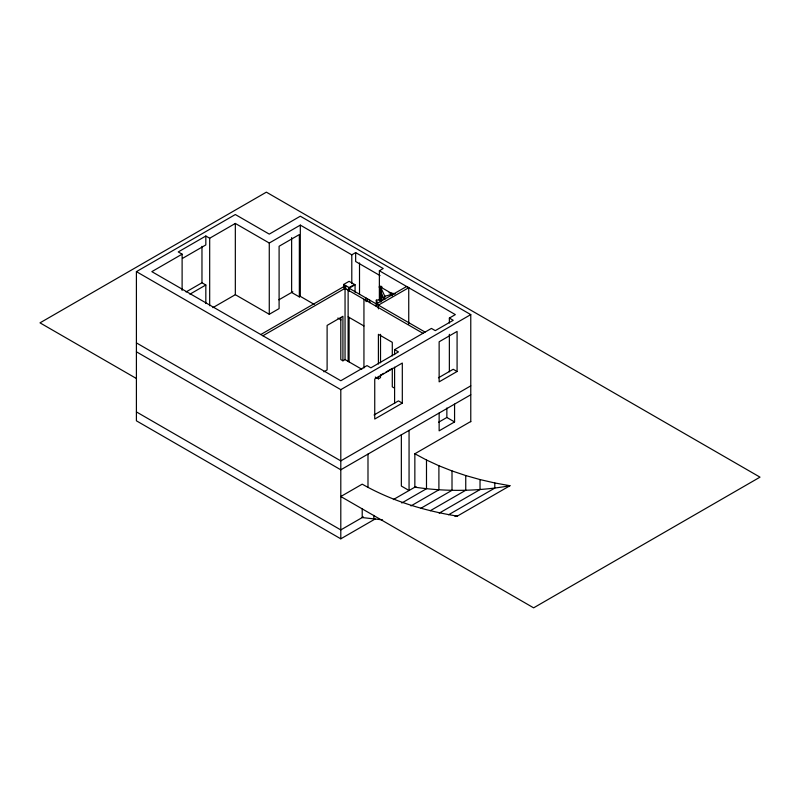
<?xml version="1.0" encoding="UTF-8"?>
<svg xmlns="http://www.w3.org/2000/svg" width="800" height="800" viewBox="0 0 800 800"><rect width="100%" height="100%" fill="white"/><g stroke="black" fill="none" stroke-linecap="round" stroke-linejoin="round"><path stroke-width="1.2" d="M380.89 287.77L381.5 287.57A1.36 0.79 0 0 0 381.12 286.3A1.36 0.79 0 0 0 379.18 286.94A1.36 0.79 0 0 0 380.89 287.77L380.89 302.12M375.17 518.98L340.8 538.82L136.41 420.82L136.41 271.64L235.33 214.53L269.27 234.12L300.31 216.2L470.77 314.61L470.77 421.76M379.37 300.75L379.37 270.75L383.22 268.52L355.65 252.6L351.79 254.83L300.31 225.11L269.27 243.03L235.33 223.44L209.68 238.24L205.83 236.02L178.25 251.94L182.11 254.16L182.11 290.41M182.11 254.16L151.84 271.64L340.8 380.74L367.03 365.6L370.88 367.83L398.46 351.91L394.6 349.68L394.6 354.68M182.5 258.39L205.83 244.92L205.83 236.02M186.06 291.96L201.97 282.77L205.83 285L205.83 303.55M189.92 294.18L205.83 285M212.89 307.64L235.33 294.69L269.27 314.28L279.1 308.6L279.1 246.26L299.35 234.57L299.35 296.91L300.31 296.36L314.25 304.41M278.9 299.81L292.82 291.78M343.7 286.94L343.7 284.44L349.09 281.33L355.07 284.78L355.07 292.28M260.78 334.54L345.62 285.56L345.62 289.31M262.9 335.76L345.05 288.34L422.95 333.31M348.52 290.39L348.52 287.89L354.49 284.44M349.09 288.23L355.07 284.78M323.9 371.8L327.11 369.94L327.11 325.41L342.92 316.28L342.92 360.81L345.05 359.59L361.82 369.27M394.6 349.68L431.43 328.42L435.29 330.64L453.22 320.29L449.36 318.06L449.36 323.06M449.36 318.06L455.34 314.61L379.37 270.75M136.41 271.64L340.8 389.65L470.77 314.61M375.3 377.06L378.4 378.85L380.52 377.62L380.52 375.15M374.07 414.97L398.46 400.89L402.31 403.12L402.31 363.04L374.74 378.96L374.74 419.04L402.31 403.12M438.45 377.8L453.22 369.27L457.08 371.5L457.08 331.42L439.14 341.78L439.14 381.85L457.08 371.5M470.77 385.86L340.8 460.89L136.41 342.89M470.77 394.77L340.8 469.8L136.41 351.8M438.63 422.23L446.86 417.48L454.57 421.93L454.57 404.12M454.57 421.93L439.14 430.84L439.14 413.02M454.98 516.49L457.31 516.12L509.95 485.73C478.61 491.3 446.34 491.89 414.85 487.17L414.85 453.77L470.77 421.49M363.36 516.89L340.8 529.92L136.41 411.91M393.36 499.57L415.99 486.51M401.78 503L426.49 488.74L426.49 460.01L414.85 453.77M410.97 505.92L438.9 489.79L438.9 465.75L426.49 460.01M420.86 508.29L452.01 490.31L452.01 470.93L438.9 465.75M430.3 510.71L465.75 490.25L465.75 475.55L452.01 470.93M439.21 513.16L480.03 489.59L480.03 479.57L465.75 475.55M448.6 514.76L494.8 488.09L494.8 482.97L480.03 479.57M408.74 287.71L406.62 286.48L376.28 303.92L378.4 305.15L408.74 287.71L408.74 323.96M380.57 375.15L383.82 373.28M385.99 372.04L391.4 368.93M392.72 294.03L395.14 293.66M362.21 508.9L362.21 517.56L382.54 519.87M389.1 292.79L395.14 293.72M494.8 482.97L509.95 485.73M457.31 516.12C424.18 510.72 391.48 500.84 362.21 484.16L340.8 496.52L533.63 607.84L760 477.15L266.37 192.16L40 322.85L136.41 378.51M380.04 275.59L355.65 261.51L355.65 252.6M380.54 295.92L384.69 298.31M343.7 284.44L349.09 287.56L349.09 291.31M348.52 287.89L425.07 332.09M348.13 316.84L363.94 325.97M337.85 318.03L341.07 319.89M299.35 296.91L291.63 292.46L291.63 237.6M394.4 388.08L392.29 386.86L392.29 368.31M342.92 360.81L340.8 359.59L340.8 317.53M384.77 299.48L384.77 296.14L380.54 287.01L392.11 293.69A16.36 9.45 0 0 1 392.6 293.99M384.29 299.54L380.54 291.46L380.54 288.13M379.83 299.84A16.36 9.45 0 0 0 376.3 300.15L377.76 303.29M449.36 334.31L449.36 371.81M446.86 407.98L446.86 417.48M409.06 430.39L409.06 490.51L401.35 486.05L401.35 434.53M394.6 367.18L394.6 403.43M392.29 355.94L392.29 342.33L378.4 334.32L378.4 364M392.11 295.92L392.11 293.69A16.36 9.45 0 0 1 384.77 296.14M381.86 296.12L381.86 300.57L380.54 300.37L380.54 292.58M381.5 292.02L381.5 301.42M380.52 334.33L380.52 362.78M378.4 305.15L378.4 308.9M378.4 376.37L378.4 378.85M376.3 300.15L376.28 306.42M373.85 515.38L373.85 519.13M369.73 300.14L369.73 302.64M367.99 454.1L367.99 487.23M367.61 298.92L367.61 301.42M366.06 298.02L366.06 301.67M363.94 299.25L363.94 368.02M359.51 262.93L359.51 294.5M351.79 254.83L351.79 283.58M349.09 317.4L349.09 361.93M348.13 290.12L348.13 361.37M345.05 288.34L345.05 359.59M344.27 286.34L344.27 288.84M340.8 389.65L340.8 538.82M300.31 225.11L300.31 296.36M269.27 243.03L269.27 314.28M235.33 223.44L235.33 294.69M209.68 238.24L209.68 305.74M201.97 246.34L201.97 282.77"/></g></svg>
